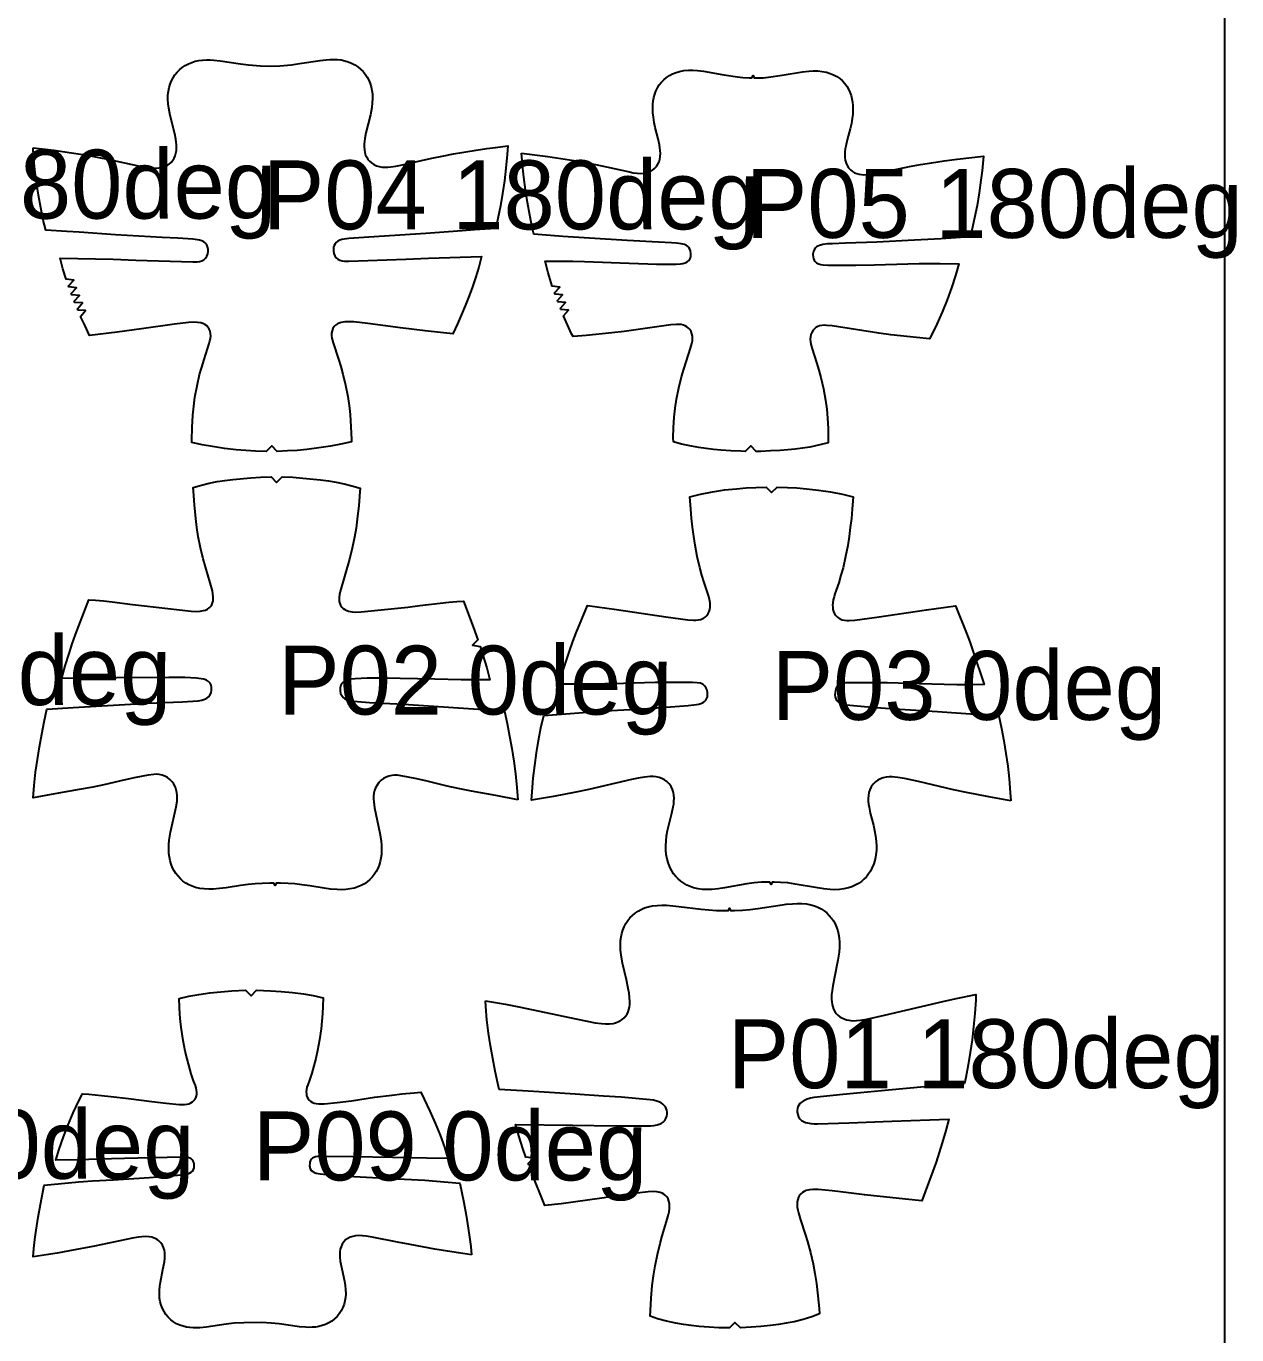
# Model space of a CAD drawing. Header units: millimetres. Extents: x 0 to 2016, y 0 to 4064.
# Drawn here: x 1565 to 2004.3, y 2070 to 2544.9 of the extents above; entities that cross this region are included whole.
import ezdxf

# ---------------------------------------------------------------- set-up
doc = ezdxf.new("R2010")
doc.units = ezdxf.units.MM
for name, color, linetype in [('ANNOTATION', 3, 'Continuous'), ('LEATHER', 1, 'Continuous'), ('PIECES', 5, 'Continuous')]:
    doc.layers.add(name, color=color, linetype=linetype)

msp = doc.modelspace()

# ---------------------------------------------------------------- linework, layer by layer
at = {"layer": 'LEATHER'}
msp.add_lwpolyline([(0, 0), (2000, 0), (2000, 4000), (0, 4000)], close=True, dxfattribs=at)
at = {"layer": 'PIECES'}
for points in [[(1567.5, 2500.76), (1571.94, 2500.29), (1575.03, 2499.9), (1578.99, 2499.34), (1587.14, 2498.03), (1591.32, 2497.28), (1595.1, 2496.53), (1606.29, 2494.04), (1608.14, 2493.7), (1610, 2493.45), (1611.06, 2493.37), (1612.12, 2493.35), (1613.17, 2493.43), (1614.21, 2493.61), (1615.21, 2493.93), (1616.16, 2494.39), (1617.02, 2494.98), (1617.68, 2495.59), (1618.24, 2496.28), (1618.71, 2497.04), (1619.08, 2497.85), (1619.37, 2498.82), (1619.53, 2499.81), (1619.6, 2500.82), (1619.57, 2501.83), (1619.47, 2502.85), (1619.32, 2503.87), (1618.91, 2505.86), (1617.26, 2512.43), (1616.75, 2515.09), (1616.54, 2516.73), (1616.43, 2518.38), (1616.46, 2520.02), (1616.61, 2521.31), (1616.87, 2522.58), (1617.23, 2523.82), (1617.72, 2525.02), (1618.3, 2526.14), (1618.99, 2527.21), (1619.78, 2528.19), (1620.66, 2529.1), (1621.64, 2529.91), (1622.73, 2530.65), (1623.89, 2531.27), (1625.1, 2531.77), (1626.36, 2532.16), (1627.69, 2532.43), (1629.04, 2532.6), (1630.39, 2532.67), (1631.75, 2532.66), (1633.11, 2532.58), (1635.38, 2532.34), (1642.78, 2531.22), (1645.69, 2530.86), (1649.98, 2530.53), (1653.51, 2530.37), (1657.03, 2530.56), (1661.32, 2530.92), (1664.23, 2531.3), (1671.63, 2532.48), (1673.89, 2532.74), (1675.25, 2532.83), (1676.61, 2532.85), (1677.97, 2532.79), (1679.31, 2532.63), (1680.64, 2532.37), (1681.91, 2531.99), (1683.12, 2531.5), (1684.29, 2530.88), (1685.38, 2530.16), (1686.36, 2529.35), (1687.26, 2528.45), (1688.05, 2527.47), (1688.75, 2526.42), (1689.34, 2525.29), (1689.84, 2524.1), (1690.21, 2522.86), (1690.48, 2521.6), (1690.63, 2520.31), (1690.68, 2518.66), (1690.59, 2517.02), (1690.39, 2515.38), (1689.9, 2512.71), (1688.29, 2506.13), (1687.91, 2504.13), (1687.76, 2503.12), (1687.67, 2502.1), (1687.65, 2501.08), (1687.72, 2500.07), (1687.9, 2499.09), (1688.19, 2498.12), (1688.57, 2497.31), (1689.04, 2496.55), (1689.61, 2495.87), (1690.27, 2495.26), (1691.14, 2494.68), (1692.09, 2494.23), (1693.09, 2493.92), (1694.13, 2493.74), (1695.18, 2493.67), (1696.24, 2493.7), (1697.3, 2493.79), (1699.16, 2494.05), (1701.01, 2494.41), (1712.18, 2496.98), (1715.96, 2497.76), (1720.13, 2498.55), (1728.27, 2499.92), (1732.22, 2500.51), (1735.31, 2500.92), (1739.74, 2501.42), (1739.55, 2498.37), (1739.1, 2493.42), (1738.56, 2488.81), (1737.89, 2484.21), (1737.11, 2479.68), (1736.21, 2475.16), (1735.38, 2471.46), (1727.73, 2470.99), (1723.25, 2470.67), (1710.04, 2469.65), (1693.11, 2468.53), (1687.48, 2468.2), (1682.05, 2467.8), (1680.35, 2467.62), (1679.54, 2467.46), (1678.77, 2467.2), (1678.05, 2466.82), (1677.54, 2466.41), (1677.11, 2465.91), (1676.79, 2465.34), (1676.58, 2464.68), (1676.49, 2464), (1676.51, 2463.3), (1676.66, 2462.43), (1676.98, 2461.61), (1677.48, 2460.88), (1678.15, 2460.31), (1678.87, 2459.95), (1679.65, 2459.73), (1680.47, 2459.62), (1682.11, 2459.56), (1702.72, 2460.36), (1711.04, 2460.76), (1730.2, 2461.26), (1729.22, 2457.45), (1728.07, 2453.55), (1726.87, 2449.99), (1725.56, 2446.47), (1724.32, 2443.37), (1723.03, 2440.29), (1721.51, 2436.86), (1719.8, 2433.21), (1709.79, 2434.3), (1700.86, 2435.43), (1688.93, 2437.03), (1683.89, 2437.57), (1681.86, 2437.66), (1680.59, 2437.61), (1679.33, 2437.4), (1678.6, 2437.17), (1677.92, 2436.84), (1677.3, 2436.41), (1676.77, 2435.87), (1676.3, 2435.14), (1675.99, 2434.34), (1675.83, 2433.48), (1675.81, 2432.59), (1675.91, 2431.7), (1676.11, 2430.82), (1676.36, 2429.95), (1678.3, 2424.1), (1679.15, 2421.39), (1679.92, 2418.66), (1680.92, 2414.6), (1681.71, 2410.5), (1682.17, 2407.24), (1682.52, 2403.97), (1682.85, 2399.44), (1683.01, 2394.91), (1683, 2394), (1679.24, 2393.19), (1675.48, 2392.49), (1671.17, 2391.82), (1666.84, 2391.29), (1663.37, 2390.97), (1659.88, 2390.74), (1656.1, 2390.59), (1654.09, 2392.58), (1652.1, 2390.57), (1648.21, 2390.69), (1644.73, 2390.9), (1641.25, 2391.19), (1636.92, 2391.68), (1632.6, 2392.32), (1628.84, 2392.99), (1625.07, 2393.78), (1625.06, 2394.69), (1625.18, 2399.22), (1625.48, 2403.75), (1625.8, 2407.03), (1626.24, 2410.29), (1627, 2414.39), (1627.96, 2418.46), (1628.71, 2421.19), (1629.54, 2423.91), (1631.43, 2429.77), (1631.68, 2430.65), (1631.87, 2431.53), (1631.96, 2432.42), (1631.94, 2433.31), (1631.77, 2434.17), (1631.45, 2434.97), (1630.98, 2435.69), (1630.44, 2436.22), (1629.82, 2436.65), (1629.14, 2436.98), (1628.41, 2437.21), (1627.15, 2437.41), (1625.87, 2437.45), (1623.85, 2437.34), (1618.81, 2436.76), (1606.89, 2435.06), (1597.97, 2433.87), (1587.98, 2432.7), (1586.24, 2436.34), (1584.77, 2439.58), (1586.57, 2441.72), (1583.78, 2441.87), (1583.58, 2442.33), (1585.42, 2444.44), (1582.63, 2444.64), (1582.44, 2445.11), (1584.32, 2447.18), (1581.53, 2447.44), (1581.36, 2447.9), (1583.27, 2449.94), (1580.49, 2450.25), (1580.33, 2450.72), (1582.29, 2452.72), (1579.51, 2453.09), (1578.36, 2456.86), (1577.36, 2460.67), (1596.52, 2460.32), (1604.84, 2459.98), (1625.46, 2459.34), (1627.1, 2459.41), (1627.91, 2459.53), (1628.69, 2459.75), (1629.42, 2460.12), (1630.07, 2460.7), (1630.57, 2461.43), (1630.88, 2462.25), (1631.03, 2463.12), (1631.04, 2463.82), (1630.94, 2464.51), (1630.73, 2465.16), (1630.4, 2465.73), (1629.98, 2466.23), (1629.47, 2466.64), (1628.74, 2467.01), (1627.96, 2467.26), (1627.15, 2467.41), (1625.46, 2467.58), (1620.02, 2467.94), (1614.39, 2468.23), (1597.45, 2469.21), (1584.24, 2470.14), (1579.75, 2470.42), (1572.1, 2470.83), (1571.23, 2474.53), (1570.3, 2479.03), (1569.49, 2483.56), (1568.79, 2488.15), (1568.2, 2492.76), (1567.72, 2497.71), (1567.5, 2500.76)], [(1744.74, 2498.83), (1754.28, 2497.61), (1758.99, 2496.93), (1763.69, 2496.18), (1767.67, 2495.45), (1771.64, 2494.67), (1775.61, 2493.83), (1783.93, 2491.98), (1785.32, 2491.72), (1786.71, 2491.54), (1788.11, 2491.48), (1788.99, 2491.52), (1789.87, 2491.65), (1790.71, 2491.86), (1791.52, 2492.17), (1792.29, 2492.6), (1793.05, 2493.21), (1793.7, 2493.94), (1794.24, 2494.76), (1794.65, 2495.65), (1794.94, 2496.64), (1795.1, 2497.65), (1795.15, 2498.68), (1795.1, 2499.72), (1794.97, 2500.76), (1794.79, 2501.8), (1794.29, 2504.02), (1793.27, 2508.1), (1792.89, 2509.98), (1792.61, 2511.88), (1792.46, 2513.42), (1792.4, 2514.97), (1792.45, 2516.52), (1792.58, 2517.76), (1792.8, 2518.98), (1793.11, 2520.18), (1793.53, 2521.35), (1794.08, 2522.48), (1794.74, 2523.55), (1795.5, 2524.54), (1796.36, 2525.45), (1797.32, 2526.26), (1798.43, 2527.01), (1799.6, 2527.63), (1800.84, 2528.13), (1802.13, 2528.5), (1803.72, 2528.8), (1805.34, 2528.94), (1806.96, 2528.95), (1808.58, 2528.84), (1810.83, 2528.55), (1818.23, 2527.24), (1823.15, 2526.48), (1825.12, 2526.25), (1827.32, 2526.13), (1828.38, 2526.14), (1828.78, 2526.94), (1829.18, 2526.14), (1830.24, 2526.11), (1832.44, 2526.2), (1834.41, 2526.41), (1839.34, 2527.11), (1846.76, 2528.32), (1849.01, 2528.58), (1850.63, 2528.67), (1852.26, 2528.64), (1853.87, 2528.48), (1855.46, 2528.17), (1856.74, 2527.77), (1857.97, 2527.26), (1859.14, 2526.62), (1860.24, 2525.86), (1861.19, 2525.03), (1862.04, 2524.12), (1862.79, 2523.12), (1863.43, 2522.04), (1863.96, 2520.9), (1864.37, 2519.73), (1864.67, 2518.52), (1864.87, 2517.3), (1864.98, 2516.06), (1865.01, 2514.51), (1864.93, 2512.96), (1864.77, 2511.42), (1864.46, 2509.53), (1864.05, 2507.65), (1862.98, 2503.59), (1862.45, 2501.37), (1862.26, 2500.34), (1862.12, 2499.3), (1862.06, 2498.26), (1862.09, 2497.23), (1862.24, 2496.21), (1862.52, 2495.22), (1862.92, 2494.32), (1863.45, 2493.5), (1864.09, 2492.76), (1864.84, 2492.14), (1865.6, 2491.7), (1866.41, 2491.38), (1867.25, 2491.15), (1868.12, 2491.02), (1869.01, 2490.97), (1870.41, 2491.01), (1871.8, 2491.17), (1873.19, 2491.42), (1881.53, 2493.16), (1885.52, 2493.94), (1889.5, 2494.68), (1893.49, 2495.36), (1898.19, 2496.05), (1902.91, 2496.67), (1912.46, 2497.77), (1911.87, 2492.34), (1911.45, 2489.01), (1910.8, 2484.41), (1910.05, 2479.83), (1909.19, 2475.31), (1908.2, 2470.82), (1907.6, 2468.4), (1897.09, 2467.73), (1887.38, 2467.22), (1873.73, 2466.56), (1862.34, 2466.1), (1857.57, 2465.95), (1855.83, 2465.85), (1854.11, 2465.63), (1852.89, 2465.34), (1852.31, 2465.1), (1851.79, 2464.77), (1851.31, 2464.3), (1850.94, 2463.73), (1850.68, 2463.09), (1850.51, 2462.11), (1850.58, 2461.12), (1850.71, 2460.56), (1850.92, 2460.04), (1851.23, 2459.57), (1851.81, 2459.05), (1852.5, 2458.69), (1853.38, 2458.44), (1854.28, 2458.31), (1855.88, 2458.21), (1862.94, 2458.13), (1866.09, 2458.16), (1872.87, 2458.3), (1884.9, 2458.67), (1889.11, 2458.77), (1893.31, 2458.82), (1896.67, 2458.81), (1903.4, 2458.65), (1902.21, 2454.42), (1900.78, 2449.95), (1899.2, 2445.53), (1897.43, 2441.11), (1895.51, 2436.75), (1893.42, 2432.47), (1892.87, 2431.42), (1888.12, 2431.89), (1878.82, 2432.92), (1874.43, 2433.5), (1857.45, 2436.13), (1855.47, 2436.32), (1854.61, 2436.34), (1853.77, 2436.28), (1852.94, 2436.11), (1852.25, 2435.85), (1851.61, 2435.5), (1851.04, 2435.05), (1850.54, 2434.52), (1850.08, 2433.78), (1849.76, 2432.98), (1849.58, 2432.13), (1849.53, 2431.26), (1849.59, 2430.39), (1849.73, 2429.52), (1850.18, 2427.81), (1851.79, 2422.81), (1852.62, 2420.1), (1853.36, 2417.36), (1854.31, 2413.29), (1855.07, 2409.19), (1855.52, 2405.93), (1855.83, 2402.65), (1856.03, 2398.91), (1856.07, 2395.17), (1856.02, 2393.75), (1853.01, 2392.94), (1849.4, 2392.17), (1846.74, 2391.74), (1844.06, 2391.4), (1841.37, 2391.14), (1838.67, 2390.94), (1835.11, 2390.73), (1831.55, 2390.59), (1829.92, 2390.57), (1827.93, 2392.58), (1825.92, 2390.6), (1824.29, 2390.64), (1820.73, 2390.82), (1817.17, 2391.08), (1814.48, 2391.31), (1811.79, 2391.61), (1809.12, 2391.97), (1806.46, 2392.44), (1802.86, 2393.26), (1799.87, 2394.11), (1799.83, 2395.52), (1799.92, 2399.26), (1800.16, 2403), (1800.52, 2406.27), (1801, 2409.53), (1801.81, 2413.63), (1802.82, 2417.68), (1803.6, 2420.41), (1804.46, 2423.11), (1806.13, 2428.09), (1806.6, 2429.79), (1806.76, 2430.66), (1806.83, 2431.53), (1806.79, 2432.4), (1806.61, 2433.25), (1806.31, 2434.06), (1805.85, 2434.8), (1805.36, 2435.34), (1804.8, 2435.8), (1804.17, 2436.16), (1803.48, 2436.42), (1802.65, 2436.6), (1801.81, 2436.67), (1800.95, 2436.66), (1798.97, 2436.5), (1781.96, 2434.09), (1777.56, 2433.57), (1768.25, 2432.65), (1763.49, 2432.24), (1762.95, 2433.29), (1760.92, 2437.6), (1760.01, 2439.75), (1761.82, 2441.88), (1759.03, 2442.05), (1758.85, 2442.52), (1760.73, 2444.58), (1757.95, 2444.85), (1757.77, 2445.32), (1759.69, 2447.35), (1756.92, 2447.67), (1756.75, 2448.14), (1758.71, 2450.14), (1755.94, 2450.5), (1754.44, 2455.35), (1753.31, 2459.6), (1760.04, 2459.67), (1763.4, 2459.64), (1767.6, 2459.54), (1783.83, 2458.86), (1790.61, 2458.63), (1793.75, 2458.57), (1800.82, 2458.56), (1802.42, 2458.64), (1803.32, 2458.76), (1804.2, 2459), (1804.9, 2459.35), (1805.49, 2459.86), (1805.81, 2460.32), (1806.02, 2460.85), (1806.16, 2461.4), (1806.23, 2462.4), (1806.08, 2463.38), (1805.83, 2464.01), (1805.47, 2464.59), (1804.99, 2465.07), (1804.47, 2465.41), (1803.9, 2465.65), (1802.68, 2465.96), (1800.96, 2466.19), (1799.23, 2466.32), (1794.46, 2466.53), (1783.08, 2467.14), (1769.44, 2467.97), (1759.73, 2468.6), (1749.23, 2469.41), (1748.66, 2471.83), (1747.73, 2476.34), (1746.92, 2480.87), (1746.23, 2485.46), (1745.64, 2490.06), (1745.26, 2493.4), (1744.74, 2498.83)], [(1743.4, 2264.11), (1735.47, 2265.7), (1726.65, 2267.31), (1721.79, 2268.23), (1717.78, 2269.12), (1709.98, 2271.01), (1706.16, 2271.89), (1701.73, 2272.76), (1699.69, 2273.04), (1698.67, 2273.08), (1697.65, 2273.01), (1696.6, 2272.78), (1695.59, 2272.41), (1694.65, 2271.89), (1693.79, 2271.24), (1692.99, 2270.42), (1692.32, 2269.5), (1691.79, 2268.49), (1691.45, 2267.51), (1691.22, 2266.5), (1691.1, 2265.48), (1691.07, 2264.43), (1691.12, 2263.39), (1691.4, 2261.29), (1693.4, 2252.05), (1693.83, 2249.21), (1693.97, 2247.58), (1694, 2245.94), (1693.91, 2244.31), (1693.73, 2243), (1693.44, 2241.71), (1693.06, 2240.45), (1692.56, 2239.22), (1691.99, 2238.12), (1691.32, 2237.08), (1690.57, 2236.1), (1689.72, 2235.21), (1688.78, 2234.4), (1687.72, 2233.66), (1686.59, 2233.04), (1685.41, 2232.53), (1684.17, 2232.13), (1682.61, 2231.79), (1681.01, 2231.6), (1679.41, 2231.53), (1677.8, 2231.57), (1675.45, 2231.77), (1673.12, 2232.08), (1667.92, 2232.93), (1665.04, 2233.34), (1662.54, 2233.61), (1660.02, 2233.78), (1657.27, 2233.88), (1655.73, 2233.87), (1655.33, 2233.07), (1654.93, 2233.87), (1653.39, 2233.89), (1650.64, 2233.82), (1648.12, 2233.67), (1645.61, 2233.42), (1642.73, 2233.03), (1637.52, 2232.22), (1635.19, 2231.92), (1632.84, 2231.75), (1631.23, 2231.72), (1629.62, 2231.8), (1628.04, 2232), (1626.47, 2232.36), (1625.24, 2232.76), (1624.06, 2233.28), (1622.94, 2233.92), (1621.88, 2234.66), (1620.95, 2235.48), (1620.11, 2236.38), (1619.36, 2237.36), (1618.7, 2238.41), (1618.14, 2239.51), (1617.65, 2240.74), (1617.28, 2242.01), (1617, 2243.3), (1616.83, 2244.61), (1616.75, 2246.25), (1616.8, 2247.88), (1616.94, 2249.51), (1617.4, 2252.35), (1619.47, 2261.58), (1619.77, 2263.67), (1619.83, 2264.71), (1619.8, 2265.76), (1619.69, 2266.79), (1619.47, 2267.8), (1619.14, 2268.77), (1618.62, 2269.79), (1617.96, 2270.72), (1617.16, 2271.54), (1616.3, 2272.2), (1615.37, 2272.72), (1614.37, 2273.11), (1613.31, 2273.34), (1612.3, 2273.42), (1611.28, 2273.39), (1609.24, 2273.13), (1604.8, 2272.29), (1600.97, 2271.44), (1593.16, 2269.61), (1589.14, 2268.75), (1584.27, 2267.87), (1575.44, 2266.33), (1567.5, 2264.81), (1567.87, 2269.34), (1568.41, 2274.22), (1569.07, 2278.83), (1569.84, 2283.42), (1570.67, 2287.95), (1571.57, 2292.46), (1572.56, 2297.01), (1582.06, 2297.66), (1609.19, 2299.2), (1621.56, 2299.76), (1627.37, 2300.12), (1628.77, 2300.33), (1629.42, 2300.51), (1630.04, 2300.75), (1630.62, 2301.06), (1631.14, 2301.48), (1631.7, 2302.17), (1632.08, 2302.97), (1632.29, 2303.92), (1632.28, 2304.9), (1632.1, 2305.71), (1631.74, 2306.44), (1631.18, 2307.05), (1630.48, 2307.51), (1629.53, 2307.88), (1628.52, 2308.1), (1626.87, 2308.29), (1622.54, 2308.5), (1619.86, 2308.57), (1616.78, 2308.58), (1597.92, 2308.42), (1588.33, 2308.21), (1585, 2308.2), (1577.93, 2308.35), (1579.16, 2312.71), (1580.55, 2317.22), (1581.7, 2320.71), (1582.93, 2324.16), (1587.76, 2336.76), (1590.19, 2336.63), (1593.08, 2336.38), (1596.18, 2336.01), (1603.61, 2335.02), (1607.95, 2334.48), (1624.85, 2332.62), (1626.88, 2332.52), (1628.15, 2332.57), (1629.41, 2332.79), (1630.13, 2333.02), (1630.8, 2333.34), (1631.42, 2333.77), (1631.95, 2334.3), (1632.36, 2334.91), (1632.65, 2335.59), (1632.84, 2336.3), (1632.92, 2337.05), (1632.92, 2337.8), (1632.79, 2338.89), (1632.56, 2339.97), (1629.29, 2351.64), (1628.29, 2355.63), (1627.47, 2359.65), (1626.96, 2362.94), (1626.56, 2366.24), (1626.06, 2371.18), (1625.69, 2376.13), (1625.63, 2377.44), (1628.63, 2378.33), (1631.43, 2379.04), (1634.26, 2379.61), (1637.13, 2380.06), (1640.01, 2380.4), (1646.47, 2381.01), (1650.04, 2381.24), (1653.91, 2381.33), (1655.9, 2379.32), (1657.91, 2381.32), (1661.78, 2381.19), (1665.35, 2380.93), (1671.8, 2380.28), (1674.68, 2379.91), (1677.55, 2379.44), (1680.37, 2378.84), (1683.17, 2378.12), (1686.16, 2377.2), (1686.09, 2375.89), (1685.68, 2370.94), (1685.14, 2366.01), (1684.71, 2362.71), (1684.18, 2359.43), (1683.33, 2355.41), (1682.3, 2351.43), (1678.93, 2339.79), (1678.69, 2338.71), (1678.55, 2337.62), (1678.55, 2336.87), (1678.63, 2336.12), (1678.8, 2335.4), (1679.09, 2334.73), (1679.5, 2334.11), (1680.03, 2333.58), (1680.64, 2333.15), (1681.31, 2332.82), (1682.03, 2332.58), (1683.28, 2332.35), (1684.56, 2332.29), (1686.59, 2332.38), (1703.5, 2334.11), (1707.84, 2334.61), (1715.28, 2335.54), (1718.39, 2335.89), (1721.28, 2336.11), (1723.71, 2336.23), (1727.21, 2326.9), (1728.92, 2322.2), (1726.96, 2320.21), (1729.73, 2319.83), (1730.76, 2316.63), (1732.12, 2312.1), (1733.31, 2307.74), (1726.24, 2307.65), (1722.91, 2307.68), (1713.33, 2307.96), (1694.47, 2308.28), (1691.38, 2308.28), (1688.7, 2308.24), (1684.37, 2308.06), (1682.72, 2307.88), (1681.71, 2307.67), (1680.75, 2307.31), (1680.06, 2306.86), (1679.49, 2306.26), (1679.12, 2305.52), (1678.94, 2304.72), (1678.92, 2303.74), (1679.12, 2302.78), (1679.5, 2301.98), (1680.05, 2301.28), (1680.57, 2300.87), (1681.14, 2300.54), (1681.77, 2300.3), (1682.41, 2300.12), (1683.81, 2299.9), (1689.62, 2299.49), (1701.98, 2298.84), (1729.1, 2297.08), (1738.59, 2296.36), (1739.55, 2291.8), (1740.41, 2287.28), (1741.2, 2282.75), (1741.93, 2278.15), (1742.56, 2273.53), (1743.07, 2268.65), (1743.4, 2264.11)], [(1922.29, 2263.76), (1914.38, 2265.17), (1906.19, 2266.76), (1901.46, 2267.77), (1888.84, 2270.74), (1883.68, 2271.85), (1881.34, 2272.25), (1880.28, 2272.39), (1879.21, 2272.48), (1878.14, 2272.48), (1877.08, 2272.38), (1876.04, 2272.16), (1875.04, 2271.81), (1874.1, 2271.33), (1873.24, 2270.71), (1872.39, 2269.85), (1871.69, 2268.87), (1871.16, 2267.79), (1870.85, 2266.77), (1870.66, 2265.73), (1870.58, 2264.67), (1870.61, 2263.6), (1870.71, 2262.52), (1870.87, 2261.45), (1871.32, 2259.26), (1872.45, 2254.9), (1872.88, 2252.98), (1873.23, 2251.03), (1873.46, 2249.07), (1873.54, 2247.45), (1873.52, 2245.83), (1873.36, 2244.22), (1873.05, 2242.56), (1872.58, 2240.95), (1871.94, 2239.4), (1871.35, 2238.29), (1870.67, 2237.24), (1869.89, 2236.25), (1869.03, 2235.35), (1868.09, 2234.53), (1867.01, 2233.77), (1865.86, 2233.12), (1864.65, 2232.59), (1863.39, 2232.17), (1861.77, 2231.8), (1860.12, 2231.6), (1858.46, 2231.53), (1856.79, 2231.58), (1854.45, 2231.8), (1852.13, 2232.15), (1844.06, 2233.59), (1841.42, 2233.97), (1838.76, 2234.2), (1836.48, 2234.26), (1835.71, 2234.24), (1835.31, 2233.44), (1834.91, 2234.24), (1834.13, 2234.27), (1831.85, 2234.21), (1829.2, 2233.98), (1826.56, 2233.62), (1818.47, 2232.19), (1816.15, 2231.85), (1813.82, 2231.64), (1812.15, 2231.59), (1810.48, 2231.66), (1808.84, 2231.87), (1807.21, 2232.24), (1805.96, 2232.66), (1804.75, 2233.2), (1803.61, 2233.85), (1802.53, 2234.61), (1801.58, 2235.43), (1800.72, 2236.34), (1799.96, 2237.33), (1799.28, 2238.38), (1798.69, 2239.49), (1798.05, 2241.04), (1797.58, 2242.66), (1797.28, 2244.31), (1797.13, 2245.93), (1797.11, 2247.55), (1797.19, 2249.17), (1797.43, 2251.13), (1797.78, 2253.07), (1798.22, 2255), (1799.35, 2259.35), (1799.82, 2261.54), (1799.98, 2262.61), (1800.08, 2263.69), (1800.11, 2264.76), (1800.03, 2265.82), (1799.85, 2266.86), (1799.53, 2267.88), (1799.01, 2268.96), (1798.32, 2269.95), (1797.46, 2270.8), (1796.6, 2271.42), (1795.67, 2271.91), (1794.67, 2272.27), (1793.63, 2272.49), (1792.57, 2272.59), (1791.5, 2272.59), (1790.43, 2272.5), (1789.37, 2272.37), (1787.03, 2271.97), (1784.72, 2271.5), (1779.02, 2270.22), (1769.24, 2267.94), (1764.51, 2266.94), (1756.31, 2265.37), (1748.4, 2263.98), (1748.57, 2267), (1749, 2271.96), (1749.53, 2276.57), (1750.18, 2281.17), (1750.94, 2285.7), (1751.82, 2290.22), (1752.83, 2294.8), (1775.07, 2296.38), (1788.71, 2297.19), (1795.65, 2297.64), (1805.18, 2298.43), (1808.23, 2298.73), (1809.06, 2298.88), (1809.87, 2299.11), (1810.62, 2299.46), (1811.15, 2299.82), (1811.59, 2300.28), (1811.94, 2300.81), (1812.2, 2301.52), (1812.3, 2302.28), (1812.27, 2303.05), (1812.11, 2303.89), (1811.79, 2304.69), (1811.33, 2305.4), (1810.71, 2305.97), (1810.21, 2306.24), (1809.67, 2306.42), (1808.52, 2306.62), (1806.85, 2306.72), (1796.43, 2306.69), (1793.27, 2306.66), (1781.76, 2306.35), (1768.04, 2306.1), (1763.05, 2306.09), (1758.21, 2306.14), (1762.19, 2318.08), (1763.43, 2321.63), (1764.64, 2324.76), (1768.67, 2334.66), (1779.18, 2333.19), (1797.15, 2330.57), (1805.13, 2329.46), (1807.15, 2329.32), (1808.01, 2329.33), (1808.86, 2329.41), (1809.69, 2329.58), (1810.62, 2329.94), (1811.46, 2330.47), (1812.05, 2331.05), (1812.52, 2331.74), (1812.87, 2332.5), (1813.09, 2333.27), (1813.2, 2334.06), (1813.22, 2334.87), (1813.16, 2335.67), (1812.97, 2336.78), (1812.7, 2337.88), (1812.38, 2338.96), (1811.04, 2342.99), (1810.21, 2345.7), (1809.46, 2348.45), (1808.55, 2352.46), (1807.79, 2356.5), (1807.29, 2359.76), (1806.86, 2363.03), (1806.48, 2366.35), (1806.17, 2369.67), (1805.85, 2374.15), (1809.73, 2375.09), (1814.12, 2375.94), (1818.44, 2376.58), (1822.78, 2377.05), (1826.26, 2377.34), (1829.74, 2377.53), (1833.49, 2377.64), (1835.49, 2375.64), (1837.49, 2377.64), (1841.24, 2377.52), (1844.72, 2377.31), (1848.2, 2377.02), (1852.53, 2376.54), (1856.85, 2375.89), (1861.24, 2375.02), (1865.12, 2374.08), (1864.79, 2369.6), (1864.47, 2366.27), (1864.08, 2362.96), (1863.64, 2359.69), (1863.13, 2356.43), (1862.37, 2352.39), (1861.44, 2348.38), (1860.69, 2345.64), (1859.85, 2342.92), (1858.5, 2338.91), (1858.17, 2337.82), (1857.9, 2336.73), (1857.71, 2335.62), (1857.65, 2334.81), (1857.67, 2334.01), (1857.77, 2333.21), (1857.99, 2332.44), (1858.34, 2331.68), (1858.81, 2330.99), (1859.4, 2330.41), (1860.24, 2329.87), (1861.17, 2329.52), (1862, 2329.34), (1862.85, 2329.26), (1863.7, 2329.25), (1865.73, 2329.39), (1873.71, 2330.47), (1891.68, 2333.05), (1902.2, 2334.49), (1906.21, 2324.58), (1907.41, 2321.45), (1908.63, 2317.9), (1912.59, 2305.95), (1907.75, 2305.9), (1902.76, 2305.92), (1889.04, 2306.21), (1877.52, 2306.55), (1874.36, 2306.59), (1863.95, 2306.65), (1862.27, 2306.55), (1861.13, 2306.36), (1860.59, 2306.17), (1860.09, 2305.9), (1859.46, 2305.34), (1859, 2304.63), (1858.68, 2303.83), (1858.52, 2302.99), (1858.48, 2302.22), (1858.58, 2301.46), (1858.84, 2300.75), (1859.19, 2300.22), (1859.63, 2299.76), (1860.15, 2299.39), (1860.91, 2299.04), (1861.71, 2298.81), (1862.54, 2298.66), (1869.22, 2298.02), (1875.12, 2297.54), (1882.06, 2297.07), (1895.71, 2296.22), (1917.93, 2294.59), (1918.94, 2290.01), (1919.8, 2285.49), (1920.55, 2280.95), (1921.19, 2276.35), (1921.71, 2271.74), (1922.13, 2266.78), (1922.29, 2263.76)], [(1731.65, 2191.25), (1738.9, 2189.95), (1743.8, 2189), (1765.08, 2184.55), (1771.53, 2183.26), (1773.83, 2182.93), (1775.23, 2182.83), (1776.64, 2182.85), (1778.03, 2183.03), (1778.9, 2183.25), (1779.74, 2183.55), (1780.54, 2183.94), (1781.28, 2184.41), (1781.95, 2184.98), (1782.55, 2185.64), (1783.05, 2186.4), (1783.44, 2187.21), (1783.72, 2188.07), (1783.92, 2188.96), (1784.03, 2189.87), (1784.07, 2190.79), (1784, 2192.41), (1783.8, 2194.02), (1783.5, 2195.63), (1782.8, 2198.81), (1781.41, 2204.92), (1780.9, 2207.87), (1780.72, 2209.6), (1780.65, 2211.34), (1780.72, 2213.07), (1780.89, 2214.37), (1781.17, 2215.64), (1781.55, 2216.89), (1782.05, 2218.1), (1782.63, 2219.23), (1783.32, 2220.29), (1784.1, 2221.29), (1784.98, 2222.2), (1785.95, 2223.02), (1787.04, 2223.76), (1788.2, 2224.39), (1789.42, 2224.89), (1790.68, 2225.29), (1792.33, 2225.64), (1794.01, 2225.83), (1795.7, 2225.9), (1797.4, 2225.86), (1799.62, 2225.71), (1801.83, 2225.47), (1809.92, 2224.46), (1812.71, 2224.19), (1815.51, 2224.01), (1818.49, 2223.95), (1819.85, 2223.99), (1820.24, 2224.79), (1820.65, 2224), (1822.01, 2224), (1824.99, 2224.14), (1827.78, 2224.39), (1830.57, 2224.73), (1838.63, 2225.94), (1840.83, 2226.24), (1843.05, 2226.45), (1844.74, 2226.53), (1846.44, 2226.51), (1848.12, 2226.36), (1849.78, 2226.06), (1851.05, 2225.69), (1852.28, 2225.21), (1853.46, 2224.62), (1854.56, 2223.91), (1855.56, 2223.11), (1856.46, 2222.22), (1857.27, 2221.25), (1857.98, 2220.2), (1858.6, 2219.09), (1859.12, 2217.89), (1859.54, 2216.66), (1859.84, 2215.39), (1860.05, 2214.1), (1860.17, 2212.36), (1860.15, 2210.63), (1860.01, 2208.89), (1859.57, 2205.93), (1858.34, 2199.79), (1857.72, 2196.59), (1857.47, 2194.98), (1857.3, 2193.36), (1857.28, 2191.73), (1857.34, 2190.81), (1857.48, 2189.91), (1857.7, 2189.02), (1858, 2188.17), (1858.41, 2187.37), (1858.93, 2186.63), (1859.54, 2185.98), (1860.23, 2185.43), (1860.99, 2184.98), (1861.79, 2184.61), (1862.64, 2184.33), (1863.52, 2184.14), (1864.92, 2183.99), (1866.32, 2184.01), (1867.72, 2184.15), (1870.01, 2184.54), (1876.42, 2185.98), (1897.59, 2190.99), (1902.45, 2192.06), (1909.67, 2193.55), (1909.6, 2191.5), (1909.29, 2186.6), (1908.83, 2181.72), (1908.24, 2177.1), (1907.55, 2172.49), (1906.8, 2167.95), (1905.97, 2163.43), (1905.52, 2161.16), (1894.98, 2160.37), (1890.99, 2160.01), (1877.97, 2158.73), (1867.76, 2157.87), (1861.32, 2157.22), (1850.87, 2156.06), (1849.63, 2155.83), (1848.42, 2155.5), (1847.65, 2155.21), (1846.92, 2154.84), (1846.25, 2154.36), (1845.77, 2153.89), (1845.37, 2153.34), (1845.07, 2152.74), (1844.89, 2152.09), (1844.81, 2151.42), (1844.82, 2150.74), (1844.97, 2149.9), (1845.27, 2149.11), (1845.75, 2148.39), (1846.38, 2147.79), (1847.05, 2147.38), (1847.79, 2147.08), (1848.56, 2146.87), (1849.74, 2146.69), (1850.94, 2146.62), (1852.14, 2146.61), (1863.63, 2146.92), (1879.2, 2147.55), (1899.88, 2148.3), (1898.79, 2144.16), (1897.46, 2139.62), (1896.36, 2136.12), (1895.19, 2132.65), (1890.07, 2118.64), (1884.05, 2119.17), (1869.28, 2120.81), (1860.51, 2121.93), (1857.49, 2122.27), (1852.46, 2122.73), (1850.46, 2122.75), (1849.24, 2122.64), (1848.04, 2122.34), (1847.36, 2122.06), (1846.73, 2121.68), (1846.16, 2121.21), (1845.68, 2120.65), (1845.25, 2119.91), (1844.97, 2119.09), (1844.82, 2118.24), (1844.77, 2117.37), (1844.84, 2116.31), (1845.02, 2115.27), (1845.26, 2114.24), (1846.01, 2111.74), (1847.72, 2106.58), (1848.53, 2103.88), (1849.64, 2099.84), (1850.59, 2095.76), (1851.25, 2092.2), (1851.79, 2088.63), (1852.34, 2084.11), (1852.73, 2079.57), (1852.84, 2077.57), (1850.16, 2076.57), (1846.94, 2075.56), (1843.66, 2074.73), (1840.84, 2074.17), (1838.01, 2073.73), (1835.16, 2073.37), (1831.6, 2073), (1828.04, 2072.73), (1824.21, 2072.55), (1822.18, 2074.52), (1820.21, 2072.49), (1816.37, 2072.58), (1812.8, 2072.76), (1809.24, 2073.03), (1806.38, 2073.32), (1803.54, 2073.69), (1800.71, 2074.17), (1797.41, 2074.92), (1794.16, 2075.85), (1791.46, 2076.78), (1791.51, 2078.78), (1791.79, 2083.32), (1792.22, 2087.86), (1792.67, 2091.45), (1793.23, 2095.01), (1794.08, 2099.12), (1795.09, 2103.19), (1795.83, 2105.91), (1797.4, 2111.11), (1798.09, 2113.63), (1798.3, 2114.67), (1798.45, 2115.71), (1798.49, 2116.77), (1798.43, 2117.64), (1798.25, 2118.49), (1797.95, 2119.3), (1797.5, 2120.03), (1797.01, 2120.58), (1796.43, 2121.03), (1795.79, 2121.39), (1795.1, 2121.66), (1793.9, 2121.92), (1792.66, 2122), (1790.67, 2121.93), (1785.66, 2121.34), (1782.64, 2120.92), (1773.91, 2119.58), (1759.19, 2117.56), (1753.18, 2116.87), (1748.26, 2129.31), (1750.15, 2131.37), (1747.37, 2131.64), (1747.2, 2132.11), (1749.12, 2134.14), (1746.34, 2134.46), (1745.25, 2137.66), (1743.81, 2142.16), (1742.6, 2146.26), (1763.3, 2146.05), (1778.87, 2145.82), (1790.37, 2145.81), (1791.58, 2145.85), (1792.77, 2145.95), (1793.95, 2146.17), (1794.71, 2146.39), (1795.44, 2146.71), (1796.1, 2147.14), (1796.71, 2147.75), (1797.17, 2148.49), (1797.46, 2149.29), (1797.58, 2150.13), (1797.58, 2150.81), (1797.48, 2151.48), (1797.28, 2152.12), (1796.96, 2152.72), (1796.55, 2153.25), (1796.06, 2153.71), (1795.38, 2154.17), (1794.64, 2154.53), (1793.86, 2154.8), (1792.64, 2155.1), (1791.4, 2155.29), (1790.14, 2155.42), (1780.92, 2156.18), (1774.47, 2156.66), (1764.24, 2157.27), (1751.19, 2158.2), (1747.19, 2158.46), (1736.63, 2158.98), (1736.12, 2161.23), (1735.18, 2165.73), (1734.31, 2170.25), (1733.5, 2174.84), (1732.8, 2179.44), (1732.21, 2184.31), (1731.77, 2189.2), (1731.65, 2191.25)], [(1726.65, 2099.04), (1721.87, 2099.72), (1717.87, 2100.34), (1713.36, 2101.1), (1704.29, 2102.74), (1699.72, 2103.61), (1690.52, 2105.46), (1688.38, 2105.81), (1687.07, 2105.96), (1685.77, 2106.01), (1684.47, 2105.92), (1683.51, 2105.73), (1682.58, 2105.42), (1681.71, 2104.99), (1680.93, 2104.41), (1680.24, 2103.7), (1679.69, 2102.88), (1679.27, 2101.98), (1678.99, 2101.06), (1678.83, 2100.11), (1678.78, 2099.14), (1678.81, 2098.17), (1678.99, 2096.76), (1679.61, 2093.99), (1680.54, 2089.46), (1680.77, 2087.93), (1680.92, 2086.4), (1680.95, 2084.86), (1680.86, 2083.58), (1680.66, 2082.32), (1680.34, 2081.08), (1679.89, 2079.89), (1679.32, 2078.73), (1678.62, 2077.65), (1677.8, 2076.65), (1676.88, 2075.75), (1675.88, 2074.97), (1674.8, 2074.3), (1673.65, 2073.75), (1672.45, 2073.32), (1671.26, 2073.02), (1670.04, 2072.82), (1668.82, 2072.72), (1667.58, 2072.69), (1666.34, 2072.72), (1664.13, 2072.91), (1656.82, 2073.94), (1653.92, 2074.25), (1650.4, 2074.43), (1643.99, 2074.4), (1640.47, 2074.19), (1637.57, 2073.84), (1630.28, 2072.75), (1628.06, 2072.54), (1626.82, 2072.49), (1625.59, 2072.51), (1624.36, 2072.61), (1623.14, 2072.79), (1621.95, 2073.08), (1620.74, 2073.5), (1619.59, 2074.04), (1618.51, 2074.69), (1617.5, 2075.47), (1616.56, 2076.36), (1615.74, 2077.35), (1615.03, 2078.42), (1614.44, 2079.57), (1613.99, 2080.77), (1613.65, 2082), (1613.44, 2083.26), (1613.34, 2084.53), (1613.35, 2086.07), (1613.49, 2087.61), (1613.7, 2089.14), (1614.59, 2093.68), (1615.18, 2096.46), (1615.35, 2097.86), (1615.38, 2098.83), (1615.31, 2099.8), (1615.14, 2100.75), (1614.85, 2101.67), (1614.42, 2102.57), (1613.87, 2103.38), (1613.17, 2104.09), (1612.38, 2104.65), (1611.51, 2105.08), (1610.58, 2105.38), (1609.62, 2105.56), (1608.32, 2105.64), (1607.01, 2105.58), (1605.71, 2105.42), (1603.57, 2105.04), (1594.39, 2103.1), (1589.83, 2102.19), (1580.77, 2100.46), (1576.27, 2099.66), (1572.28, 2099), (1567.5, 2098.28), (1567.81, 2101.31), (1568.2, 2104.64), (1568.65, 2107.97), (1569.39, 2112.66), (1570.21, 2117.34), (1571.5, 2124.36), (1584.17, 2125.46), (1589.07, 2125.82), (1596.59, 2126.26), (1609.8, 2127.11), (1618.68, 2127.78), (1622.19, 2128.15), (1622.91, 2128.26), (1623.62, 2128.42), (1624.31, 2128.67), (1624.89, 2129), (1625.38, 2129.43), (1625.76, 2129.98), (1625.96, 2130.6), (1626.02, 2131.26), (1625.96, 2131.92), (1625.83, 2132.5), (1625.62, 2133.03), (1625.3, 2133.51), (1624.87, 2133.89), (1624.36, 2134.16), (1623.82, 2134.34), (1622.97, 2134.46), (1622.11, 2134.49), (1610.29, 2134.27), (1595.92, 2133.88), (1583.58, 2133.48), (1575.75, 2133.34), (1577.01, 2137.41), (1578.55, 2141.83), (1580.24, 2146.2), (1582.11, 2150.59), (1584.13, 2154.9), (1585.43, 2157.43), (1587.73, 2157.27), (1592.29, 2156.88), (1595.75, 2156.52), (1602.19, 2155.75), (1610.58, 2154.62), (1615.8, 2154.05), (1620.51, 2153.61), (1621.47, 2153.57), (1622.44, 2153.59), (1623.39, 2153.7), (1624.09, 2153.88), (1624.75, 2154.14), (1625.37, 2154.5), (1625.9, 2154.97), (1626.3, 2155.48), (1626.6, 2156.05), (1626.81, 2156.67), (1626.92, 2157.31), (1626.95, 2157.97), (1626.86, 2158.84), (1626.66, 2159.68), (1626.39, 2160.52), (1625.75, 2162.17), (1624.89, 2164.71), (1623.39, 2170.1), (1622.7, 2172.93), (1621.94, 2176.84), (1621.36, 2180.78), (1621.03, 2183.56), (1620.78, 2186.35), (1620.62, 2188.9), (1620.51, 2192.05), (1624.08, 2192.88), (1627.64, 2193.55), (1631.63, 2194.1), (1635.64, 2194.5), (1639.6, 2194.79), (1644.62, 2195.04), (1646.62, 2193.05), (1648.61, 2195.06), (1653.64, 2194.86), (1657.59, 2194.6), (1661.61, 2194.24), (1665.61, 2193.73), (1669.17, 2193.1), (1672.75, 2192.3), (1672.67, 2189.15), (1672.53, 2186.6), (1672.31, 2183.81), (1672.01, 2181.03), (1671.47, 2177.08), (1670.74, 2173.16), (1670.08, 2170.33), (1668.63, 2164.92), (1667.8, 2162.37), (1667.18, 2160.71), (1666.91, 2159.88), (1666.72, 2159.03), (1666.64, 2158.16), (1666.67, 2157.5), (1666.79, 2156.86), (1667, 2156.25), (1667.31, 2155.68), (1667.71, 2155.17), (1668.25, 2154.7), (1668.87, 2154.35), (1669.54, 2154.09), (1670.24, 2153.93), (1671.19, 2153.82), (1672.15, 2153.81), (1673.12, 2153.87), (1677.83, 2154.34), (1683.04, 2154.96), (1691.41, 2156.18), (1697.85, 2157.01), (1701.3, 2157.4), (1705.86, 2157.84), (1708.16, 2158.02), (1709.48, 2155.5), (1711.54, 2151.21), (1713.46, 2146.84), (1715.19, 2142.49), (1716.77, 2138.08), (1718.07, 2134.02), (1710.24, 2134.09), (1697.9, 2134.37), (1683.52, 2134.62), (1671.7, 2134.73), (1670.84, 2134.69), (1670, 2134.56), (1669.45, 2134.37), (1668.95, 2134.1), (1668.52, 2133.72), (1668.21, 2133.24), (1668, 2132.7), (1667.88, 2132.13), (1667.82, 2131.46), (1667.88, 2130.8), (1668.1, 2130.18), (1668.48, 2129.64), (1668.98, 2129.21), (1669.56, 2128.89), (1670.24, 2128.64), (1670.96, 2128.49), (1671.68, 2128.38), (1675.2, 2128.05), (1684.08, 2127.47), (1697.3, 2126.74), (1704.83, 2126.38), (1709.72, 2126.06), (1722.41, 2125.09), (1723.77, 2118.07), (1724.63, 2113.4), (1725.42, 2108.72), (1725.9, 2105.4), (1726.32, 2102.07), (1726.65, 2099.04)]]:
    msp.add_lwpolyline(points, close=True, dxfattribs=at)

# ---------------------------------------------------------------- texts
at = {"layer": 'ANNOTATION'}
for s, p in [('P03 180deg', (1475.38, 2475.06)), ('P04 180deg', (1650.88, 2471.17)), ('P05 180deg', (1826.16, 2468.07)), ('P01 0deg', (1474.55, 2298.56)), ('P02 0deg', (1656.45, 2295.09)), ('P03 0deg', (1835.52, 2293.15)), ('P01 180deg', (1819.6, 2159.5)), ('P08 0deg', (1482.93, 2126.64)), ('P09 0deg', (1647.26, 2126.05))]:
    msp.add_text(s, height=25, dxfattribs=at).set_placement(p)

doc.saveas('drawing.dxf')
